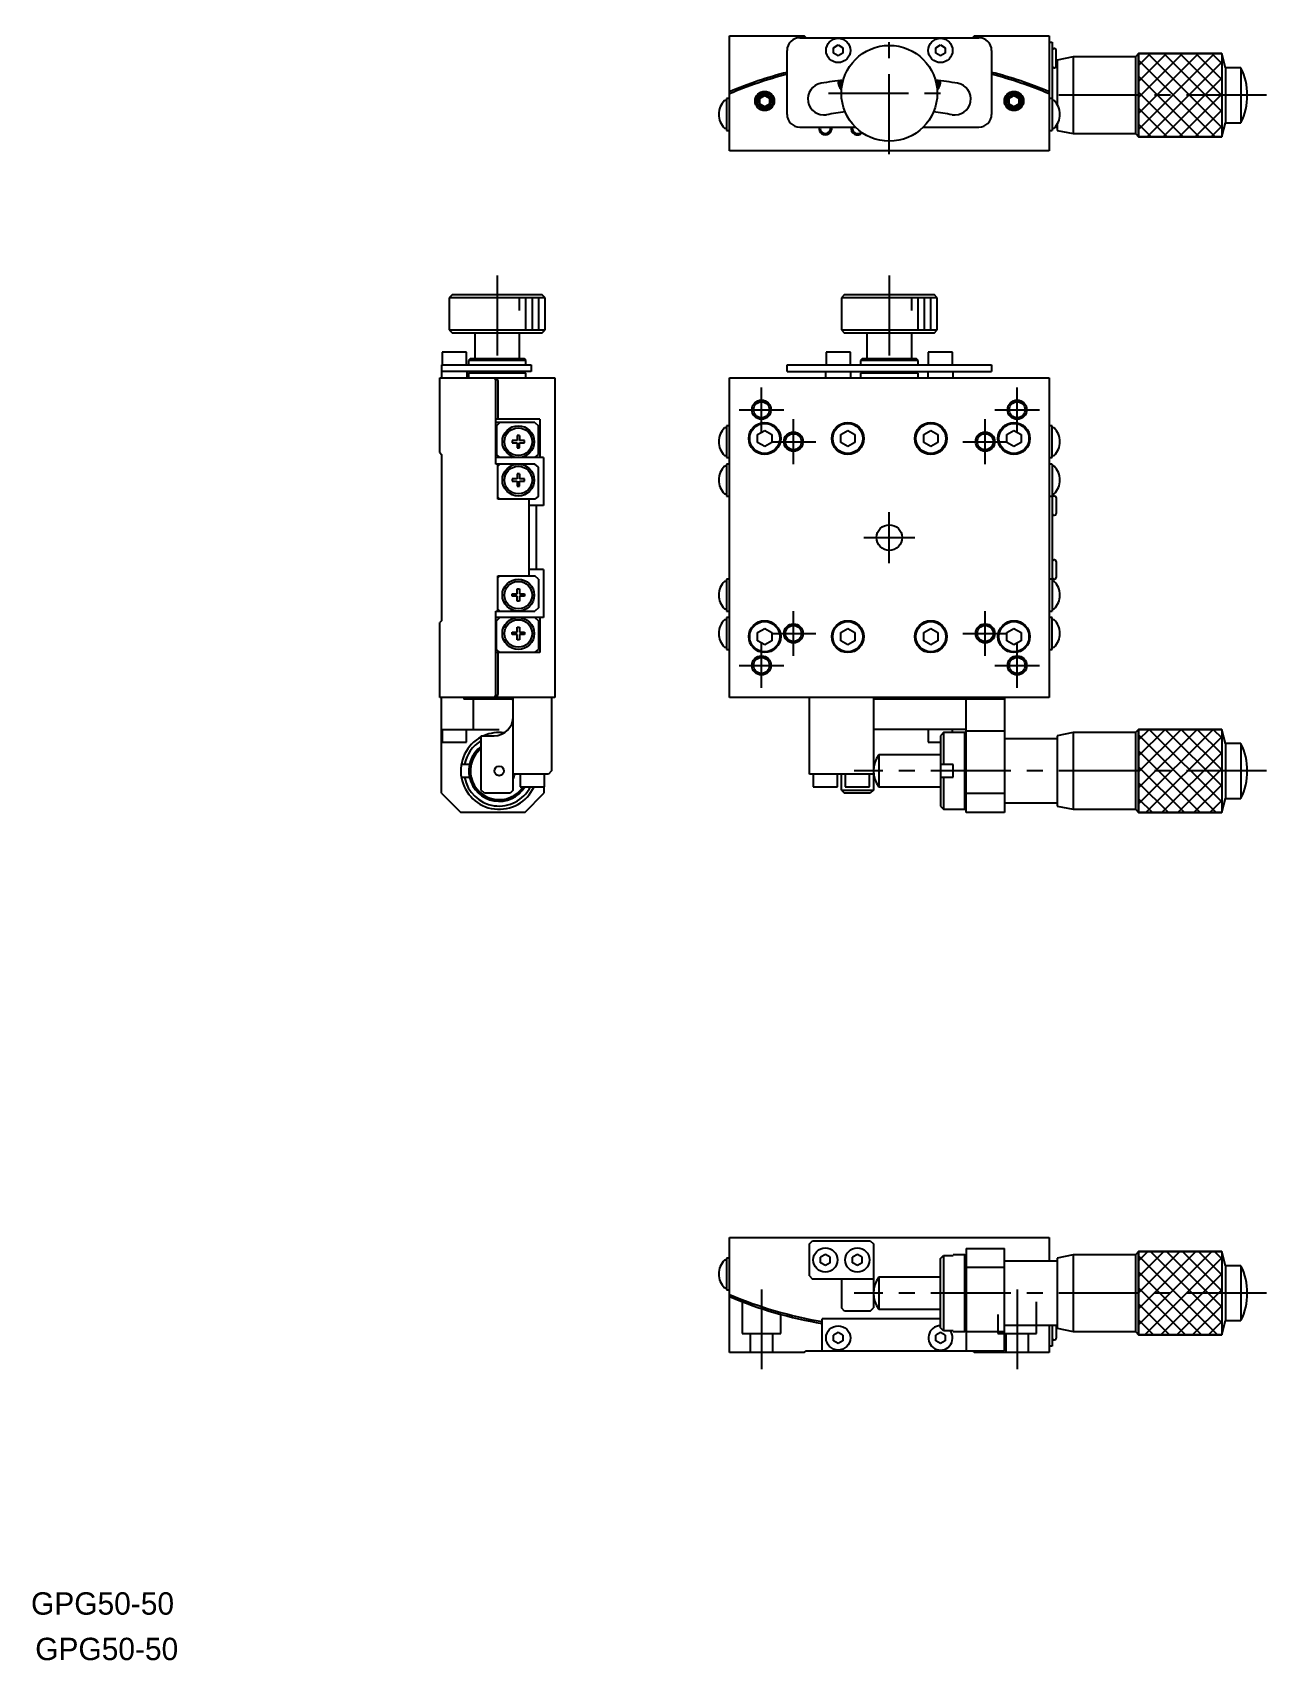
# Model space of a CAD drawing. Extents: x 13 to 355, y -3 to 252.
# Drawn here: x 13.3 to 206.3, y -3.2 to 251.5 of the extents above; entities that cross this region are included whole.
import ezdxf

# ---------------------------------------------------------------- set-up
doc = ezdxf.new("R2010")
doc.units = 0
doc.header["$LTSCALE"] = 10
doc.linetypes.add('CENTER', pattern=[2, 1.25, -0.25, 0.25, -0.25])
doc.linetypes.add('DASHED', pattern=[3.5, 2, -1.5])
doc.layers.get('0').update_dxf_attribs({"linetype": 'CONTINUOUS'})
doc.layers.add('CENTER', color=1, linetype='CENTER')
doc.styles.get("Standard").update_dxf_attribs({"font": 'FGP教科書体NT-M'})

msp = doc.modelspace()

# ---------------------------------------------------------------- linework, layer by layer
at = {"color": 7, "linetype": 'CONTINUOUS'}
for p, q in [((122.344587, 251), (134.044587, 251)), ((122.344587, 233), (122.344587, 251)), ((133.344587, 250.7), (161.344587, 250.7)), ((134.344587, 250.7), (134.044587, 251)), ((138.594587, 249.133013), (139.344587, 249.566025)), ((139.344587, 249.566025), (140.094587, 249.133013)), ((154.594587, 249.133013), (155.344587, 249.566025)), ((155.344587, 249.566025), (156.094587, 249.133013)), ((160.644587, 251), (160.344587, 250.7)), ((160.644587, 251), (172.344587, 251)), ((172.344587, 251), (172.344587, 233)), ((172.344587, 250), (172.844587, 250)), ((172.844587, 250), (172.844587, 236.2)), ((131.344587, 238.7), (131.344587, 248.7)), ((138.594587, 248.266987), (138.594587, 249.133013)), ((139.344587, 247.833975), (138.594587, 248.266987)), ((140.094587, 248.266987), (139.344587, 247.833975)), ((140.094587, 249.133013), (140.094587, 248.266987)), ((154.594587, 248.266987), (154.594587, 249.133013)), ((155.344587, 247.833975), (154.594587, 248.266987)), ((156.094587, 248.266987), (155.344587, 247.833975)), ((156.094587, 249.133013), (156.094587, 248.266987)), ((163.344587, 248.7), (163.344587, 238.7)), ((173.194587, 249), (173.094587, 249)), ((173.444587, 246.25), (173.444587, 248.75)), ((176.094586, 247.699996), (173.594587, 247.199997)), ((173.594587, 247.199997), (173.594587, 240.280348)), ((176.094586, 247.699996), (176.094586, 235.700004)), ((185.844591, 247.699996), (176.094586, 247.699996)), ((186.344593, 248.199999), (185.844591, 247.699996)), ((185.844591, 247.699996), (185.844591, 235.700004)), ((186.344593, 248.199999), (199.344594, 248.199999)), ((186.344593, 235.200001), (186.344593, 248.199999)), ((199.934082, 246), (199.344594, 248.199999)), ((199.344594, 248.199999), (199.344594, 235.200001)), ((173.094587, 246), (173.194587, 246)), ((173.594587, 246.7), (173.444587, 246.7)), ((199.934082, 246), (199.934082, 237.4)), ((202.344593, 246), (199.934082, 246)), ((202.344593, 246), (202.344593, 237.4)), ((140.094587, 243.920286), (140.094587, 244.071168)), ((154.594587, 244.071168), (154.594587, 243.920286)), ((121.844587, 240.85), (121.552339, 240.85)), ((121.844587, 241.2), (121.844587, 236.2)), ((122.344587, 241.2), (121.844587, 241.2)), ((127.094587, 241.233013), (127.844587, 241.666025)), ((127.094587, 240.366987), (127.094587, 241.233013)), ((127.094587, 240.366987), (127.844587, 239.933975)), ((127.844587, 241.666025), (128.594587, 241.233013)), ((127.844587, 239.933975), (128.594587, 240.366987)), ((128.594587, 241.233013), (128.594587, 240.366987)), ((166.094587, 241.233013), (166.844587, 241.666025)), ((166.094587, 240.366987), (166.094587, 241.233013)), ((166.094587, 240.366987), (166.844587, 239.933975)), ((166.844587, 241.666025), (167.594587, 241.233013)), ((166.844587, 239.933975), (167.594587, 240.366987)), ((167.594587, 241.233013), (167.594587, 240.366987)), ((172.844587, 241.2), (172.344587, 241.2)), ((173.136834, 240.85), (172.844587, 240.85)), ((173.594587, 237.119652), (173.594587, 236.200003)), ((199.344594, 235.200001), (199.934082, 237.4)), ((199.934082, 237.4), (202.344593, 237.4)), ((121.552339, 236.55), (121.844587, 236.55)), ((121.844587, 236.2), (122.344587, 236.2)), ((133.344587, 236.7), (142.037987, 236.7)), ((152.651186, 236.7), (161.344587, 236.7)), ((172.344587, 236.2), (172.844587, 236.2)), ((172.844587, 236.55), (173.136834, 236.55)), ((173.280655, 236.7), (173.594587, 236.7)), ((173.594587, 236.200003), (176.094586, 235.700004)), ((176.094586, 235.700004), (185.844591, 235.700004)), ((185.844591, 235.700004), (186.344593, 235.200001)), ((199.344594, 235.200001), (186.344593, 235.200001)), ((172.344587, 233), (122.344587, 233)), ((79, 210.5), (78.5, 210)), ((78.5, 210), (78.5, 205)), ((93.5, 210), (78.5, 210)), ((79, 210.5), (93, 210.5)), ((93.5, 210), (93, 210.5)), ((93.5, 205), (93.5, 210)), ((140.344587, 210.5), (139.844587, 210)), ((139.844587, 210), (139.844587, 205)), ((154.844587, 210), (139.844587, 210)), ((140.344587, 210.5), (154.344587, 210.5)), ((154.844587, 210), (154.344587, 210.5)), ((154.844587, 205), (154.844587, 210)), ((78.5, 205), (79, 204.5)), ((78.5, 205), (93.5, 205)), ((93, 204.5), (79, 204.5)), ((82.5, 204.5), (82.5, 200.5)), ((89.5, 200.5), (89.5, 204.5)), ((93, 204.5), (93.5, 205)), ((139.844587, 205), (140.344587, 204.5)), ((139.844587, 205), (154.844587, 205)), ((154.344587, 204.5), (140.344587, 204.5)), ((143.844587, 204.5), (143.844587, 200.5)), ((150.844587, 200.5), (150.844587, 204.5)), ((154.344587, 204.5), (154.844587, 205)), ((81.2, 201.5), (77.4, 201.5)), ((77.4, 201.5), (77.4, 199.5)), ((81.2, 199.5), (81.2, 201.5)), ((141.244587, 201.5), (137.444587, 201.5)), ((137.444587, 201.5), (137.444587, 199.5)), ((141.244587, 199.5), (141.244587, 201.5)), ((157.244587, 201.5), (153.444587, 201.5)), ((153.444587, 201.5), (153.444587, 199.5)), ((157.244587, 199.5), (157.244587, 201.5)), ((77.3, 199.5), (77.3, 197.5)), ((77.3, 199.5), (91.3, 199.5)), ((81.8, 200.5), (81.5, 200.2)), ((81.5, 200.2), (81.5, 199.5)), ((90.5, 200.2), (81.5, 200.2)), ((81.8, 200.5), (90.2, 200.5)), ((90.5, 200.2), (90.2, 200.5)), ((90.5, 199.5), (90.5, 200.2)), ((91.3, 199.5), (91.3, 198.5)), ((131.344587, 198.5), (131.344587, 199.5)), ((131.344587, 199.5), (163.344587, 199.5)), ((143.144587, 200.5), (142.844587, 200.2)), ((142.844587, 200.2), (142.844587, 199.5)), ((151.844587, 200.2), (142.844587, 200.2)), ((143.144587, 200.5), (151.544587, 200.5)), ((151.844587, 200.2), (151.544587, 200.5)), ((151.844587, 199.5), (151.844587, 200.2)), ((163.344587, 199.5), (163.344587, 198.5)), ((77, 185.8), (77, 197.5)), ((77, 197.5), (95, 197.5)), ((91.3, 198.5), (77.3, 198.5)), ((81.3, 197.5), (81.3, 198.5)), ((81.8, 198.5), (81.5, 198.2)), ((81.5, 198.2), (81.5, 197.5)), ((90.5, 198.2), (81.5, 198.2)), ((85.759051, 184), (85.759051, 197)), ((86.084807, 197), (86.084807, 191)), ((90.5, 198.2), (90.2, 198.5)), ((90.5, 197.5), (90.5, 198.2)), ((95, 197.5), (95, 147.5)), ((122.344587, 147.5), (122.344587, 197.5)), ((122.344587, 197.5), (172.344587, 197.5)), ((131.344587, 198.499998), (163.344587, 198.499998)), ((137.344587, 198.5), (137.344587, 197.5)), ((141.344587, 197.5), (141.344587, 198.5)), ((143.144587, 198.5), (142.844587, 198.2)), ((142.844587, 198.2), (142.844587, 197.5)), ((151.844587, 198.2), (142.844587, 198.2)), ((151.844587, 198.2), (151.544587, 198.5)), ((151.844587, 197.5), (151.844587, 198.2)), ((153.344587, 198.5), (153.344587, 197.5)), ((157.344587, 197.5), (157.344587, 198.5)), ((172.344587, 197.5), (172.344587, 147.5)), ((92.664544, 191), (85.759051, 191)), ((92.664544, 191), (92.664544, 185)), ((91.8775, 190.5), (85.759051, 190.5)), ((85.759051, 190), (85.889327, 190)), ((85.889327, 190), (86.416726, 190.5)), ((85.889327, 190), (85.889327, 185.5)), ((89.48, 188.473388), (89.12, 188.473388)), ((89.12, 188.473388), (89.12, 187.68)), ((89.48, 188.473388), (89.48, 187.68)), ((91.8775, 190.5), (92.452545, 190)), ((92.452545, 185.5), (92.452545, 190)), ((121.844587, 189.65), (121.552339, 189.65)), ((122.344587, 190), (121.844587, 190)), ((121.844587, 190), (121.844587, 185)), ((126.744587, 188.635085), (127.844587, 189.270171)), ((126.744587, 187.364915), (126.744587, 188.635085)), ((127.844587, 189.270171), (128.944587, 188.635085)), ((128.944587, 188.635085), (128.944587, 187.364915)), ((139.744587, 188.635085), (140.844587, 189.270171)), ((139.744587, 187.364915), (139.744587, 188.635085)), ((140.844587, 189.270171), (141.944587, 188.635085)), ((141.944587, 188.635085), (141.944587, 187.364915)), ((152.744587, 188.635085), (153.844587, 189.270171)), ((152.744587, 187.364915), (152.744587, 188.635085)), ((153.844587, 189.270171), (154.944587, 188.635085)), ((154.944587, 188.635085), (154.944587, 187.364915)), ((165.744587, 188.635085), (166.844587, 189.270171)), ((165.744587, 187.364915), (165.744587, 188.635085)), ((166.844587, 189.270171), (167.944587, 188.635085)), ((167.944587, 188.635085), (167.944587, 187.364915)), ((172.844587, 190), (172.344587, 190)), ((172.844587, 185), (172.844587, 190)), ((173.136834, 189.65), (172.844587, 189.65)), ((89.12, 187.68), (88.326612, 187.68)), ((88.326612, 187.68), (88.326612, 187.32)), ((88.326612, 187.32), (89.12, 187.32)), ((89.12, 187.32), (89.12, 186.526612)), ((89.12, 186.526612), (89.48, 186.526612)), ((90.273388, 187.68), (89.48, 187.68)), ((89.48, 187.32), (90.273388, 187.32)), ((89.48, 186.526612), (89.48, 187.32)), ((90.273388, 187.32), (90.273388, 187.68)), ((127.844587, 186.729829), (126.744587, 187.364915)), ((128.944587, 187.364915), (127.844587, 186.729829)), ((140.844587, 186.729829), (139.744587, 187.364915)), ((141.944587, 187.364915), (140.844587, 186.729829)), ((153.844587, 186.729829), (152.744587, 187.364915)), ((154.944587, 187.364915), (153.844587, 186.729829)), ((166.844587, 186.729829), (165.744587, 187.364915)), ((167.944587, 187.364915), (166.844587, 186.729829)), ((77, 185.8), (77.3, 185.5)), ((77.3, 185.5), (77.3, 159.5)), ((85.889327, 185.5), (85.759051, 185.5)), ((93.219212, 185), (85.759051, 185)), ((91.8775, 184), (85.759051, 184)), ((86.416726, 185), (85.889327, 185.5)), ((86.084767, 183.685363), (86.416726, 184)), ((86.084807, 178.5), (86.084807, 184)), ((88.13947, 185), (88.397091, 185.16913)), ((88.397091, 183.83087), (88.13947, 184)), ((90.059298, 185.118432), (90.136062, 185)), ((90.136062, 184), (90.059298, 183.881568)), ((91.8775, 185), (92.452545, 185.5)), ((92.452545, 183.5), (91.8775, 184)), ((92.452545, 179), (92.452545, 183.5)), ((93.219212, 185), (93.219212, 177.5)), ((121.552339, 185.35), (121.844587, 185.35)), ((121.844587, 183.65), (121.552339, 183.65)), ((121.844587, 185), (122.344587, 185)), ((122.344587, 184), (121.844587, 184)), ((121.844587, 184), (121.844587, 179)), ((172.344587, 185), (172.844587, 185)), ((172.844587, 184), (172.344587, 184)), ((172.844587, 185.35), (173.136834, 185.35)), ((172.844587, 184), (172.844587, 161)), ((173.136834, 183.65), (172.844587, 183.65)), ((89.12, 181.68), (88.326612, 181.68)), ((88.326612, 181.68), (88.326612, 181.32)), ((88.326612, 181.32), (89.12, 181.32)), ((89.48, 182.473388), (89.12, 182.473388)), ((89.12, 182.473388), (89.12, 181.68)), ((89.12, 181.32), (89.12, 180.526612)), ((89.48, 182.473388), (89.48, 181.68)), ((90.273388, 181.68), (89.48, 181.68)), ((89.48, 181.32), (90.273388, 181.32)), ((89.48, 180.526612), (89.48, 181.32)), ((90.273388, 181.32), (90.273388, 181.68)), ((86.416726, 178.5), (86.084767, 178.814637)), ((91.8775, 178.5), (86.084807, 178.5)), ((89.12, 180.526612), (89.48, 180.526612)), ((91, 166.5), (91, 178.5)), ((92.452545, 179), (91.8775, 178.5)), ((121.552339, 179.35), (121.844587, 179.35)), ((121.844587, 179), (122.344587, 179)), ((172.344587, 179), (172.844587, 179)), ((172.844587, 179.35), (173.136834, 179.35)), ((173.194587, 179), (173.094587, 179)), ((173.444587, 178.75), (173.444587, 176.25)), ((93.219212, 177.5), (91, 177.5)), ((92.110965, 177.5), (92.110965, 167.5)), ((173.094587, 176), (173.194587, 176)), ((173.194587, 169), (173.094587, 169)), ((173.444587, 168.75), (173.444587, 166.25)), ((86.416726, 166.5), (86.084767, 166.185363)), ((86.084807, 161), (86.084807, 166.5)), ((86.084807, 166.5), (91.8775, 166.5)), ((93.219212, 167.5), (91, 167.5)), ((92.452545, 166), (91.8775, 166.5)), ((92.452545, 166), (92.452545, 161.5)), ((93.219212, 167.5), (93.219212, 160)), ((121.844587, 165.65), (121.552339, 165.65)), ((122.344587, 166), (121.844587, 166)), ((121.844587, 166), (121.844587, 161)), ((172.844587, 166), (172.344587, 166)), ((173.136834, 165.65), (172.844587, 165.65)), ((173.094587, 166), (173.194587, 166)), ((88.326612, 163.68), (89.12, 163.68)), ((88.326612, 163.32), (88.326612, 163.68)), ((89.12, 163.32), (88.326612, 163.32)), ((89.12, 164.473388), (89.48, 164.473388)), ((89.12, 163.68), (89.12, 164.473388)), ((89.12, 162.526612), (89.12, 163.32)), ((89.48, 164.473388), (89.48, 163.68)), ((89.48, 163.68), (90.273388, 163.68)), ((90.273388, 163.32), (89.48, 163.32)), ((89.48, 163.32), (89.48, 162.526612)), ((90.273388, 163.68), (90.273388, 163.32)), ((85.759051, 148), (85.759051, 161)), ((85.759051, 161), (91.8775, 161)), ((86.084767, 161.314637), (86.416726, 161)), ((88.397091, 161.16913), (88.13947, 161)), ((89.48, 162.526612), (89.12, 162.526612)), ((90.136062, 161), (90.059298, 161.118432)), ((92.452545, 161.5), (91.8775, 161)), ((121.552339, 161.35), (121.844587, 161.35)), ((121.844587, 161), (122.344587, 161)), ((172.344587, 161), (172.844587, 161)), ((172.844587, 161.35), (173.136834, 161.35)), ((77.3, 159.5), (77, 159.2)), ((77, 147.5), (77, 159.2)), ((93.219212, 160), (85.759051, 160)), ((85.889327, 159.5), (85.759051, 159.5)), ((86.416726, 160), (85.889327, 159.5)), ((85.889327, 155), (85.889327, 159.5)), ((88.13947, 160), (88.397091, 159.83087)), ((89.12, 158.473388), (89.48, 158.473388)), ((89.12, 157.68), (89.12, 158.473388)), ((89.48, 158.473388), (89.48, 157.68)), ((90.059298, 159.881568), (90.136062, 160)), ((91.8775, 160), (92.452545, 159.5)), ((92.452545, 159.5), (92.452545, 155)), ((92.664544, 160), (92.664544, 154.5)), ((121.844587, 159.65), (121.552339, 159.65)), ((122.344587, 160), (121.844587, 160)), ((121.844587, 160), (121.844587, 155)), ((126.744587, 157.635085), (127.844587, 158.270171)), ((127.844587, 158.270171), (128.944587, 157.635085)), ((139.744587, 157.635085), (140.844587, 158.270171)), ((140.844587, 158.270171), (141.944587, 157.635085)), ((152.744587, 157.635085), (153.844587, 158.270171)), ((153.844587, 158.270171), (154.944587, 157.635085)), ((165.744587, 157.635085), (166.844587, 158.270171)), ((166.844587, 158.270171), (167.944587, 157.635085)), ((172.844587, 160), (172.344587, 160)), ((172.844587, 155), (172.844587, 160)), ((173.136834, 159.65), (172.844587, 159.65)), ((88.326612, 157.68), (89.12, 157.68)), ((88.326612, 157.32), (88.326612, 157.68)), ((89.12, 157.32), (88.326612, 157.32)), ((89.12, 156.526612), (89.12, 157.32)), ((89.48, 156.526612), (89.12, 156.526612)), ((89.48, 157.68), (90.273388, 157.68)), ((90.273388, 157.32), (89.48, 157.32)), ((89.48, 157.32), (89.48, 156.526612)), ((90.273388, 157.68), (90.273388, 157.32)), ((121.552339, 155.35), (121.844587, 155.35)), ((126.744587, 156.364915), (126.744587, 157.635085)), ((127.844587, 155.729829), (126.744587, 156.364915)), ((128.944587, 156.364915), (127.844587, 155.729829)), ((128.944587, 157.635085), (128.944587, 156.364915)), ((139.744587, 156.364915), (139.744587, 157.635085)), ((140.844587, 155.729829), (139.744587, 156.364915)), ((141.944587, 156.364915), (140.844587, 155.729829)), ((141.944587, 157.635085), (141.944587, 156.364915)), ((152.744587, 156.364915), (152.744587, 157.635085)), ((153.844587, 155.729829), (152.744587, 156.364915)), ((154.944587, 156.364915), (153.844587, 155.729829)), ((154.944587, 157.635085), (154.944587, 156.364915)), ((165.744587, 156.364915), (165.744587, 157.635085)), ((166.844587, 155.729829), (165.744587, 156.364915)), ((167.944587, 156.364915), (166.844587, 155.729829)), ((167.944587, 157.635085), (167.944587, 156.364915)), ((172.844587, 155.35), (173.136834, 155.35)), ((85.759051, 155), (85.889327, 155)), ((92.664544, 154.5), (85.759051, 154.5)), ((85.889327, 155), (86.416726, 154.5)), ((86.084807, 154.5), (86.084807, 148)), ((91.8775, 154.5), (92.452545, 155)), ((121.844587, 155), (122.344587, 155)), ((172.344587, 155), (172.844587, 155)), ((95, 147.5), (77, 147.5)), ((77.3, 132.5), (77.3, 147.5)), ((80.8, 147.5), (80.8, 147.2)), ((88.3, 147.2), (80.8, 147.2)), ((82.3, 142.5), (82.3, 147.2)), ((88.5, 147), (88.3, 147.2)), ((88.5, 133), (88.5, 147.5)), ((94.5, 147.5), (94.5, 136)), ((172.344587, 147.5), (122.344587, 147.5)), ((134.844587, 135.5), (134.844587, 147.5)), ((144.844587, 147.5), (144.844587, 133)), ((165.344587, 147.2), (144.844587, 147.2)), ((159.344587, 129.5), (159.344587, 147.2)), ((165.344587, 147.5), (165.344587, 129.5)), ((77.3, 142.5), (86.3, 142.5)), ((77.4, 142.5), (77.4, 140.5)), ((77.4, 140.5), (81.2, 140.5)), ((81.2, 140.5), (81.2, 142.5)), ((83.5, 133), (83.5, 141.5)), ((83.5, 141.5), (85.5, 141.5)), ((159.344587, 142.5), (144.844587, 142.5)), ((153.444587, 142.5), (153.444587, 140.5)), ((153.444587, 140.5), (155.344587, 140.5)), ((155.844587, 142), (155.344587, 141.5)), ((155.344587, 141.5), (155.344587, 130.5)), ((159.144587, 142), (155.844587, 142)), ((155.844587, 142), (155.844587, 137)), ((157.244587, 142), (157.244587, 142.5)), ((159.344587, 141.8), (159.144587, 142)), ((159.144587, 130), (159.144587, 142)), ((165.344587, 142.2), (159.344587, 142.2)), ((173.594587, 141), (165.344587, 141)), ((176.094586, 141.999996), (173.594587, 141.499997)), ((173.594587, 141.499997), (173.594587, 130.500003)), ((176.094586, 141.999996), (176.094586, 130.000004)), ((185.844591, 141.999996), (176.094586, 141.999996)), ((186.344593, 142.499999), (185.844591, 141.999996)), ((185.844591, 141.999996), (185.844591, 130.000004)), ((186.344593, 142.499999), (199.344594, 142.499999)), ((186.344593, 129.500001), (186.344593, 142.499999)), ((199.934082, 140.3), (199.344594, 142.499999)), ((199.344594, 142.499999), (199.344594, 129.500001)), ((199.934082, 140.3), (199.934082, 131.7)), ((202.344593, 140.3), (199.934082, 140.3)), ((202.344593, 140.3), (202.344593, 131.7)), ((145.722096, 138.499996), (145.722096, 133.500004)), ((155.344587, 138.499996), (145.722096, 138.499996)), ((81.912518, 137), (80.38392, 137)), ((80.38392, 135), (81.912518, 135)), ((94, 135.5), (88.5, 135.5)), ((89.6, 135.5), (89.6, 133.5)), ((93.4, 133.5), (93.4, 135.5)), ((94.5, 136), (94, 135.5)), ((144.844587, 135.5), (134.844587, 135.5)), ((135.444587, 135.5), (135.444587, 133.5)), ((139.244587, 133.5), (139.244587, 135.5)), ((139.844587, 133), (139.844587, 135.5)), ((140.444587, 135.5), (140.444587, 133.5)), ((144.244587, 133.5), (144.244587, 135.5)), ((157.344587, 137), (155.344587, 137)), ((155.344587, 135), (157.344587, 135)), ((155.844587, 135), (155.844587, 130)), ((157.344587, 135), (157.344587, 137)), ((77.3, 132.5), (80.3, 129.5)), ((84, 132.5), (83.5, 133)), ((88, 132.5), (84, 132.5)), ((88.5, 133), (88, 132.5)), ((89.6, 133.5), (93.4, 133.5)), ((90.3, 129.5), (93.3, 132.5)), ((93.3, 133.5), (93.3, 132.5)), ((135.444587, 133.5), (139.244587, 133.5)), ((139.844587, 133), (144.844587, 133)), ((139.844587, 133), (140.344587, 132.5)), ((144.344587, 132.5), (140.344587, 132.5)), ((140.444587, 133.5), (144.244587, 133.5)), ((144.844587, 133), (144.344587, 132.5)), ((145.722096, 133.500004), (155.344587, 133.500004)), ((159.344587, 132.5), (165.344587, 132.5)), ((155.344587, 130.5), (155.844587, 130)), ((155.844587, 130), (159.144587, 130)), ((159.144587, 130), (159.344587, 130.2)), ((165.344587, 131), (173.594587, 131)), ((173.594587, 130.500003), (176.094586, 130.000004)), ((176.094586, 130.000004), (185.844591, 130.000004)), ((185.844591, 130.000004), (186.344593, 129.500001)), ((199.344594, 129.500001), (199.934082, 131.7)), ((199.934082, 131.7), (202.344593, 131.7)), ((90.3, 129.5), (80.3, 129.5)), ((165.344587, 129.5), (159.344587, 129.5)), ((199.344594, 129.500001), (186.344593, 129.500001)), ((122.344587, 63), (172.344587, 63)), ((122.344587, 45), (122.344587, 63)), ((134.844587, 62), (135.344587, 62.5)), ((134.844587, 57), (134.844587, 62)), ((135.344587, 62.5), (144.344587, 62.5)), ((144.344587, 62.5), (144.844587, 62)), ((144.844587, 62), (144.844587, 52)), ((159.344587, 61.3), (165.344587, 61.3)), ((159.344587, 61.3), (159.344587, 45.3)), ((165.344587, 45.3), (165.344587, 61.3)), ((172.344587, 63), (172.344587, 59.3)), ((121.844587, 59.45), (121.552339, 59.45)), ((121.844587, 59.8), (121.844587, 54.8)), ((122.344587, 59.8), (121.844587, 59.8)), ((137.344587, 60.366025), (136.594587, 59.933013)), ((136.594587, 59.066987), (136.594587, 59.933013)), ((137.344587, 58.633975), (136.594587, 59.066987)), ((138.094587, 59.933013), (137.344587, 60.366025)), ((138.094587, 59.066987), (137.344587, 58.633975)), ((138.094587, 59.066987), (138.094587, 59.933013)), ((142.344587, 60.366025), (141.594587, 59.933013)), ((141.594587, 59.066987), (141.594587, 59.933013)), ((142.344587, 58.633975), (141.594587, 59.066987)), ((143.094587, 59.933013), (142.344587, 60.366025)), ((143.094587, 59.066987), (142.344587, 58.633975)), ((143.094587, 59.066987), (143.094587, 59.933013)), ((155.344587, 59.708327), (155.844587, 60.21608)), ((155.344587, 48.891673), (155.344587, 59.708327)), ((155.844587, 60.21608), (155.844587, 48.38392)), ((155.844587, 60.21608), (157.344587, 60.21608)), ((157.344587, 60.21608), (157.344587, 60.3)), ((159.144587, 60.3), (157.344587, 60.3)), ((159.144587, 48.3), (159.144587, 60.3)), ((159.344587, 60.1), (159.144587, 60.3)), ((173.594587, 59.3), (165.344587, 59.3)), ((176.094586, 60.299996), (173.594587, 59.799997)), ((173.594587, 59.799997), (173.594587, 48.800003)), ((176.094586, 60.299996), (176.094586, 48.300004)), ((185.844591, 60.299996), (176.094586, 60.299996)), ((186.344593, 60.799999), (185.844591, 60.299996)), ((185.844591, 60.299996), (185.844591, 48.300004)), ((186.344593, 60.799999), (199.344594, 60.799999)), ((186.344593, 47.800001), (186.344593, 60.799999)), ((199.934082, 58.6), (199.344594, 60.799999)), ((199.344594, 60.799999), (199.344594, 47.800001)), ((199.934082, 58.6), (199.934082, 50)), ((202.344593, 58.6), (199.934082, 58.6)), ((202.344593, 58.6), (202.344593, 50)), ((134.844587, 57), (135.344587, 56.5)), ((144.844587, 56.5), (135.344587, 56.5)), ((139.844587, 56.5), (139.844587, 52)), ((145.722096, 56.799996), (145.722096, 51.800004)), ((155.344587, 56.799996), (145.722096, 56.799996)), ((165.344587, 58.3), (159.344587, 58.3)), ((121.552339, 55.15), (121.844587, 55.15)), ((121.844587, 54.8), (122.344587, 54.8)), ((140.344587, 51.5), (139.844587, 52)), ((144.344587, 51.5), (140.344587, 51.5)), ((144.344587, 51.5), (144.844587, 52)), ((145.722096, 51.800004), (155.344587, 51.800004)), ((136.844587, 45.3), (136.844587, 50.3)), ((155.344587, 50.3), (136.844587, 50.3)), ((155.844587, 48.38392), (155.344587, 48.891673)), ((159.144587, 48.3), (159.344587, 48.5)), ((165.344587, 49.3), (173.594587, 49.3)), ((172.344587, 49.3), (172.344587, 45)), ((172.844587, 49.3), (172.844587, 46)), ((173.444587, 49.3), (173.444587, 47.25)), ((173.594587, 48.800003), (176.094586, 48.300004)), ((199.344594, 47.800001), (199.934082, 50)), ((199.934082, 50), (202.344593, 50)), ((139.344587, 48.166025), (138.594587, 47.733013)), ((138.594587, 46.866987), (138.594587, 47.733013)), ((139.344587, 46.433975), (138.594587, 46.866987)), ((140.094587, 47.733013), (139.344587, 48.166025)), ((140.094587, 46.866987), (139.344587, 46.433975)), ((140.094587, 47.733013), (140.094587, 46.866987)), ((155.344587, 48.166025), (154.594587, 47.733013)), ((154.594587, 46.866987), (154.594587, 47.733013)), ((155.344587, 46.433975), (154.594587, 46.866987)), ((156.094587, 47.733013), (155.344587, 48.166025)), ((156.094587, 46.866987), (155.344587, 46.433975)), ((157.344587, 48.38392), (155.844587, 48.38392)), ((156.094587, 47.733013), (156.094587, 46.866987)), ((157.344587, 48.3), (157.344587, 48.38392)), ((157.344587, 48.3), (159.144587, 48.3)), ((159.344587, 48.3), (165.344587, 48.3)), ((172.844587, 46), (172.344587, 46)), ((173.094587, 47), (173.194587, 47)), ((176.094586, 48.300004), (185.844591, 48.300004)), ((185.844591, 48.300004), (186.344593, 47.800001)), ((199.344594, 47.800001), (186.344593, 47.800001)), ((134.044587, 45), (122.344587, 45)), ((134.044587, 45), (134.344587, 45.3)), ((134.344587, 45.3), (165.344587, 45.3)), ((160.344587, 45.3), (160.644587, 45)), ((172.344587, 45), (160.644587, 45))]:
    msp.add_line(p, q, dxfattribs=at)
at = {"color": 3, "linetype": 'CONTINUOUS'}
for p, q in [((186.344593, 248.199999), (186.344593, 235.200001)), ((199.344594, 248.199999), (186.344593, 248.199999)), ((186.344593, 246.344593), (188.199999, 248.199999)), ((186.344593, 243.844593), (190.699999, 248.199999)), ((186.344593, 241.344593), (193.199999, 248.199999)), ((186.344593, 238.844593), (195.699999, 248.199999)), ((186.344593, 236.344593), (198.199999, 248.199999)), ((186.344593, 247.155407), (198.299999, 235.200001)), ((187.800001, 248.199999), (199.344594, 236.655406)), ((190.300001, 248.199999), (199.344594, 239.155406)), ((192.800001, 248.199999), (199.344594, 241.655406)), ((195.300001, 248.199999), (199.344594, 244.155406)), ((197.800001, 248.199999), (199.344594, 246.655406)), ((199.344594, 248.199999), (199.344594, 235.200001)), ((186.344593, 244.655407), (195.799999, 235.200001)), ((187.700001, 235.200001), (199.344594, 246.844594)), ((186.344593, 242.155407), (193.299999, 235.200001)), ((190.200001, 235.200001), (199.344594, 244.344594)), ((186.344593, 239.655407), (190.799999, 235.200001)), ((192.700001, 235.200001), (199.344594, 241.844594)), ((186.344593, 237.155407), (188.299999, 235.200001)), ((195.200001, 235.200001), (199.344594, 239.344594)), ((197.700001, 235.200001), (199.344594, 236.844594)), ((186.344593, 235.200001), (199.344594, 235.200001)), ((89.5, 208), (89.5, 210)), ((90.5, 205), (90.5, 210)), ((91.5, 205), (91.5, 210)), ((92.5, 205), (92.5, 210)), ((150.844587, 208), (150.844587, 210)), ((151.844587, 205), (151.844587, 210)), ((152.844587, 205), (152.844587, 210)), ((153.844587, 205), (153.844587, 210)), ((186.344593, 142.499999), (186.344593, 129.500001)), ((199.344594, 142.499999), (186.344593, 142.499999)), ((186.344593, 140.844593), (187.999999, 142.499999)), ((186.344593, 138.344593), (190.499999, 142.499999)), ((186.344593, 135.844593), (192.999999, 142.499999)), ((186.344593, 133.344593), (195.499999, 142.499999)), ((186.344593, 130.844593), (197.999999, 142.499999)), ((186.344593, 141.655407), (198.499999, 129.500001)), ((187.500001, 129.500001), (199.344594, 141.344594)), ((188.000001, 142.499999), (199.344594, 131.155406)), ((190.500001, 142.499999), (199.344594, 133.655406)), ((193.000001, 142.499999), (199.344594, 136.155406)), ((195.500001, 142.499999), (199.344594, 138.655406)), ((198.000001, 142.499999), (199.344594, 141.155406)), ((199.344594, 142.499999), (199.344594, 129.500001)), ((186.344593, 139.155407), (195.999999, 129.500001)), ((190.000001, 129.500001), (199.344594, 138.844594)), ((186.344593, 136.655407), (193.499999, 129.500001)), ((192.500001, 129.500001), (199.344594, 136.344594)), ((186.344593, 134.155407), (190.999999, 129.500001)), ((195.000001, 129.500001), (199.344594, 133.844594)), ((186.344593, 131.655407), (188.499999, 129.500001)), ((197.500001, 129.500001), (199.344594, 131.344594)), ((186.344593, 129.500001), (199.344594, 129.500001)), ((186.344593, 60.799999), (186.344593, 47.800001)), ((199.344594, 60.799999), (186.344593, 60.799999)), ((186.344593, 59.344593), (187.799999, 60.799999)), ((186.344593, 56.844593), (190.299999, 60.799999)), ((186.344593, 54.344593), (192.799999, 60.799999)), ((186.344593, 51.844593), (195.299999, 60.799999)), ((186.344593, 49.344593), (197.799999, 60.799999)), ((186.344593, 60.155407), (198.699999, 47.800001)), ((187.300001, 47.800001), (199.344594, 59.844594)), ((188.200001, 60.799999), (199.344594, 49.655406)), ((190.700001, 60.799999), (199.344594, 52.155406)), ((193.200001, 60.799999), (199.344594, 54.655406)), ((195.700001, 60.799999), (199.344594, 57.155406)), ((198.200001, 60.799999), (199.344594, 59.655406)), ((199.344594, 60.799999), (199.344594, 47.800001)), ((186.344593, 57.655407), (196.199999, 47.800001)), ((189.800001, 47.800001), (199.344594, 57.344594)), ((186.344593, 55.155407), (193.699999, 47.800001)), ((192.300001, 47.800001), (199.344594, 54.844594)), ((186.344593, 52.655407), (191.199999, 47.800001)), ((194.800001, 47.800001), (199.344594, 52.344594)), ((186.344593, 50.155407), (188.699999, 47.800001)), ((197.300001, 47.800001), (199.344594, 49.844594)), ((186.344593, 47.800001), (199.344594, 47.800001))]:
    msp.add_line(p, q, dxfattribs=at)
at = {"color": 3, "linetype": 'DASHED'}
for p, q in [((124.344587, 52.954096), (124.344587, 48)), ((130.344587, 48), (130.344587, 50.987985)), ((164.344587, 50.988153), (164.344587, 48)), ((170.344587, 48), (170.344587, 52.954267)), ((124.344587, 48), (130.344587, 48)), ((125.594587, 48), (125.594587, 45)), ((129.094587, 45), (129.094587, 48)), ((164.344587, 48), (170.344587, 48)), ((165.594587, 48), (165.594587, 45)), ((169.094587, 45), (169.094587, 48))]:
    msp.add_line(p, q, dxfattribs=at)
at = {"color": 7, "linetype": 'CONTINUOUS'}
for centre, radius in [((139.344587, 248.7), 1.9), ((155.344587, 248.7), 1.9), ((147.344587, 242), 7.5), ((127.844587, 240.8), 1.25), ((166.844587, 240.8), 1.25), ((127.844587, 240.8), 1), ((166.844587, 240.8), 1), ((127.344587, 192.5), 1.25), ((167.344587, 192.5), 1.25), ((89.3, 187.5), 2.5), ((89.3, 187.5), 2.15), ((127.844587, 188), 2.5), ((127.844587, 188), 2.35), ((132.344587, 187.5), 1.25), ((140.844587, 188), 2.5), ((140.844587, 188), 2.35), ((153.844587, 188), 2.5), ((153.844587, 188), 2.35), ((162.344587, 187.5), 1.25), ((166.844587, 188), 2.5), ((166.844587, 188), 2.35), ((89.3, 181.5), 2.5), ((89.3, 181.5), 2.15), ((147.344587, 172.5), 2), ((89.3, 163.5), 2.5), ((89.3, 163.5), 2.15), ((89.3, 157.5), 2.5), ((89.3, 157.5), 2.15), ((127.844587, 157), 2.5), ((127.844587, 157), 2.35), ((132.344587, 157.5), 1.25), ((140.844587, 157), 2.5), ((140.844587, 157), 2.35), ((153.844587, 157), 2.5), ((153.844587, 157), 2.35), ((162.344587, 157.5), 1.25), ((166.844587, 157), 2.5), ((166.844587, 157), 2.35), ((127.344587, 152.5), 1.25), ((167.344587, 152.5), 1.25), ((86.3, 136), 0.75), ((137.344587, 59.5), 1.9), ((142.344587, 59.5), 1.9), ((139.344587, 47.3), 1.9)]:
    msp.add_circle(centre, radius, dxfattribs=at)
at = {"color": 3, "linetype": 'CONTINUOUS'}
for centre in [(127.844587, 240.8), (166.844587, 240.8), (127.344587, 192.5), (167.344587, 192.5), (132.344587, 187.5), (162.344587, 187.5), (132.344587, 157.5), (162.344587, 157.5), (127.344587, 152.5), (167.344587, 152.5)]:
    msp.add_circle(centre, 1.5, dxfattribs=at)
at = {"color": 7, "linetype": 'CONTINUOUS'}
for centre, radius, start, end in [((133.344587, 248.7), 2, 90, 180), ((161.344587, 248.7), 2, 0, 90), ((173.094587, 248.75), 0.25, 90, 180), ((173.194587, 248.75), 0.25, 0, 90), ((147.344587, 183), 64.3, 104.408501, 112.880007), ((147.344587, 183), 64, 104.477512, 112.993394), ((147.344587, 183), 64.3, 67.119993, 75.591499), ((147.344587, 183), 64, 67.006606, 75.522488), ((173.094587, 246.25), 0.25, 180, 270), ((173.194587, 246.25), 0.25, 270, 0), ((193.599592, 241.7), 9.745001, 333.816209, 26.183791), ((137.099344, 241.103657), 2.5, 100, 280), ((147.344587, 183), 61.5, 96.72967, 100), ((140.844587, 243.7), 1.25, 165.411759, 220.703171), ((140.844587, 243.7), 1, 159.595444, 206.545812), ((147.344587, 183), 61.5, 80, 83.27033), ((153.844587, 243.7), 1, 333.454188, 20.404556), ((153.844587, 243.7), 1.25, 319.296829, 14.588241), ((157.589829, 241.103657), 2.5, 260, 80), ((123.644587, 238.7), 3, 134.220044, 225.779956), ((171.044587, 238.7), 3, 314.220044, 45.779956), ((133.344587, 238.7), 2, 180, 270), ((147.344587, 183), 56.5, 97.021489, 100), ((147.344587, 183), 56.5, 80, 82.978511), ((161.344587, 238.7), 2, 270, 0), ((137.344587, 236.5), 0.8, 165.522488, 14.477512), ((142.344587, 236.5), 0.8, 165.522488, 315.991687), ((145, 222), 64.3, 202.397277, 202.880007), ((145, 222), 64, 202.508005, 202.993394), ((123.644587, 187.5), 3, 134.220044, 225.779956), ((171.044587, 187.5), 3, 314.220044, 45.779956), ((123.644587, 181.5), 3, 134.220044, 225.779956), ((171.044587, 181.5), 3, 314.220044, 45.779956), ((173.094587, 178.75), 0.25, 90, 180), ((173.194587, 178.75), 0.25, 0, 90), ((173.094587, 176.25), 0.25, 180, 270), ((173.194587, 176.25), 0.25, 270, 0), ((173.094587, 168.75), 0.25, 90, 180), ((173.194587, 168.75), 0.25, 0, 90), ((123.644587, 163.5), 3, 134.220044, 225.779956), ((173.094587, 166.25), 0.25, 180, 270), ((171.044587, 163.5), 3, 314.220044, 45.779956), ((173.194587, 166.25), 0.25, 270, 0), ((123.644587, 157.5), 3, 134.220044, 225.779956), ((171.044587, 157.5), 3, 314.220044, 45.779956), ((145, 123), 64.3, 157.119993, 157.602723), ((145, 123), 64, 157.006606, 157.491995), ((85.5, 144.5), 3, 270, 0), ((86.3, 136), 6, 117.818139, 335.375682), ((86.3, 136), 5.5, 120.603295, 169.524318), ((86.3, 136), 6, 82.539397, 113.556464), ((193.599592, 135.999998), 9.745001, 333.816215, 26.183798), ((86.3, 136), 4.75, 126.119668, 328.243129), ((86.3, 136), 4.5, 128.478595, 167.160412), ((148.844591, 135.999997), 3.999997, 141.317795, 218.682173), ((86.3, 136), 5.5, 190.475682, 332.964308), ((86.3, 136), 4.5, 192.839588, 326.251009), ((86.3, 136), 2.499996, 331.642533, 348.463022), ((123.644587, 57.3), 3, 134.220044, 225.779956), ((193.599592, 54.3), 9.745001, 333.816209, 26.183791), ((148.844591, 54.3), 3.999997, 141.317811, 218.682189), ((147.344587, 113), 64, 247.006606, 260.557222), ((147.344587, 113), 64.3, 247.119993, 260.601679), ((155.344587, 47.3), 1.9, 89.906391, 34.784006), ((173.094587, 47.25), 0.25, 180, 270), ((173.194587, 47.25), 0.25, 270, 0)]:
    msp.add_arc(centre, radius, start, end, dxfattribs=at)
at = {"color": 3, "linetype": 'CONTINUOUS'}
for centre, radius, start, end in [((140.844587, 243.7), 1.5, 169.205473, 229.266565), ((153.844587, 243.7), 1.5, 310.733435, 10.794527), ((137.344587, 236.5), 1, 168.463041, 11.536959), ((142.344587, 236.5), 1, 168.463041, 317.726311), ((86.3, 136), 4.75, 126.119668, 167.846803), ((86.3, 136), 4.5, 128.478595, 326.251011), ((86.3, 136), 4.75, 192.153197, 328.243136)]:
    msp.add_arc(centre, radius, start, end, dxfattribs=at)
at = {"layer": 'CENTER', "color": 1, "linetype": 'CENTER'}
for p, q in [((147.344587, 232.5), (147.344587, 251.5)), ((137.844587, 242), (156.844587, 242)), ((206.344594, 241.7), (172.844587, 241.7)), ((86, 213.5), (86, 199.5)), ((147.344587, 213.5), (147.344587, 199.5)), ((127.344587, 189), (127.344587, 196)), ((167.344587, 189), (167.344587, 196)), ((123.844587, 192.5), (130.844587, 192.5)), ((132.344587, 184), (132.344587, 191)), ((162.344587, 184), (162.344587, 191)), ((163.844587, 192.5), (170.844587, 192.5)), ((128.844587, 187.5), (135.844587, 187.5)), ((158.844587, 187.5), (165.844587, 187.5)), ((147.344587, 168.5), (147.344587, 176.5)), ((143.344587, 172.5), (151.344587, 172.5)), ((132.344587, 154), (132.344587, 161)), ((162.344587, 154), (162.344587, 161)), ((127.344587, 149), (127.344587, 156)), ((128.844587, 157.5), (135.844587, 157.5)), ((158.844587, 157.5), (165.844587, 157.5)), ((167.344587, 149), (167.344587, 156)), ((123.844587, 152.5), (130.844587, 152.5)), ((163.844587, 152.5), (170.844587, 152.5)), ((206.344594, 136), (141.844587, 136)), ((127.344587, 54.889526), (127.344587, 42)), ((206.344594, 54.3), (141.844587, 54.3)), ((167.344587, 54.889526), (167.344587, 42))]:
    msp.add_line(p, q, dxfattribs=at)

# ---------------------------------------------------------------- texts
at = {"color": 7}
for p in [(13.06599, 4.006092), (13.718495, -3.102754)]:
    msp.add_text('GPG50-50', height=3.5, dxfattribs=at).set_placement(p)

doc.saveas('drawing.dxf')
